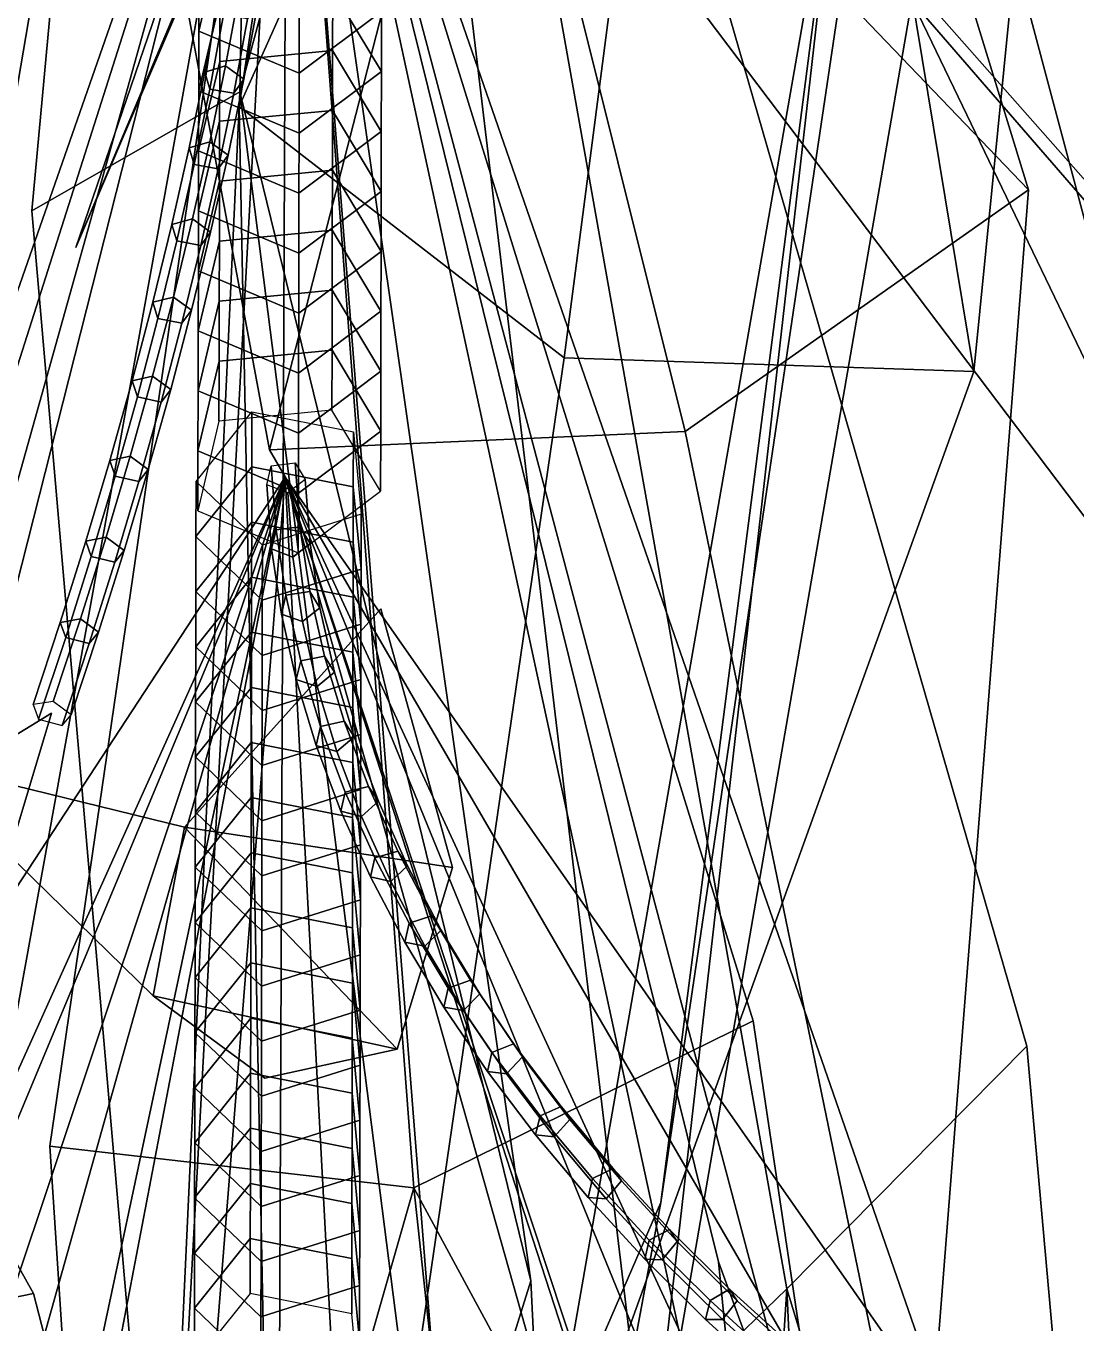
# Model space of a CAD drawing. Header units: metres. Extents: x -366 to 149, y -229 to 234.
# Drawn here: x -118.52 to -105.74, y -144.41 to -128.63 of the extents above; entities that cross this region are included whole.
import ezdxf

# ---------------------------------------------------------------- set-up
doc = ezdxf.new("R2010")
doc.units = ezdxf.units.M

msp = doc.modelspace()

# ---------------------------------------------------------------- linework, layer by layer
at = {"layer": 'coral-li_Intrnd', "color": 3}
for points in [[(-116.1548, -126.8718, 684.0667), (-116.1563, -127.6013, 685.0009), (-116.413, -128.6916, 684.1491), (-116.4116, -127.9621, 683.2149)], [(-114.1905, -128.4542, 684.3378), (-114.192, -129.1837, 685.272), (-114.7844, -128.1976, 686.0412), (-114.783, -127.4681, 685.107)], [(-116.1563, -127.6013, 685.0009), (-116.1577, -128.3307, 685.9351), (-116.4144, -129.4211, 685.0833), (-116.413, -128.6916, 684.1491)], [(-115.1907, -128.4766, 682.8151), (-115.1922, -129.2061, 683.7493), (-114.1905, -128.4542, 684.3378), (-114.1891, -127.7248, 683.4036)], [(-116.4116, -127.9621, 683.2149), (-116.413, -128.6916, 684.1491), (-115.1922, -129.2061, 683.7493), (-115.1907, -128.4766, 682.8151)], [(-114.7844, -128.1976, 686.0412), (-114.7858, -128.927, 686.9754), (-116.1591, -129.0602, 686.8693), (-116.1577, -128.3307, 685.9351)], [(-114.192, -129.1837, 685.272), (-114.1934, -129.9131, 686.2062), (-114.7858, -128.927, 686.9754), (-114.7844, -128.1976, 686.0412)], [(-116.1577, -128.3307, 685.9351), (-116.1591, -129.0602, 686.8693), (-116.4158, -130.1505, 686.0175), (-116.4144, -129.4211, 685.0833)], [(-115.1922, -129.2061, 683.7493), (-115.1936, -129.9355, 684.6835), (-114.192, -129.1837, 685.272), (-114.1905, -128.4542, 684.3378)], [(-116.413, -128.6916, 684.1491), (-116.4144, -129.4211, 685.0833), (-115.1936, -129.9355, 684.6835), (-115.1922, -129.2061, 683.7493)], [(-114.7858, -128.927, 686.9754), (-114.7872, -129.6565, 687.9096), (-116.1605, -129.7897, 687.8035), (-116.1591, -129.0602, 686.8693)], [(-114.1934, -129.9131, 686.2062), (-114.1948, -130.6426, 687.1404), (-114.7872, -129.6565, 687.9096), (-114.7858, -128.927, 686.9754)], [(-116.1591, -129.0602, 686.8693), (-116.1605, -129.7897, 687.8035), (-116.4173, -130.88, 686.9517), (-116.4158, -130.1505, 686.0175)], [(-115.1936, -129.9355, 684.6835), (-115.195, -130.665, 685.6177), (-114.1934, -129.9131, 686.2062), (-114.192, -129.1837, 685.272)], [(-116.4144, -129.4211, 685.0833), (-116.4158, -130.1505, 686.0175), (-115.195, -130.665, 685.6177), (-115.1936, -129.9355, 684.6835)], [(-114.7872, -129.6565, 687.9096), (-114.7887, -130.386, 688.8438), (-116.162, -130.5191, 688.7377), (-116.1605, -129.7897, 687.8035)], [(-114.1948, -130.6426, 687.1404), (-114.1962, -131.3721, 688.0746), (-114.7887, -130.386, 688.8438), (-114.7872, -129.6565, 687.9096)], [(-116.1605, -129.7897, 687.8035), (-116.162, -130.5191, 688.7377), (-116.4187, -131.6095, 687.8859), (-116.4173, -130.88, 686.9517)], [(-115.195, -130.665, 685.6177), (-115.1964, -131.3944, 686.5519), (-114.1948, -130.6426, 687.1404), (-114.1934, -129.9131, 686.2062)], [(-116.4158, -130.1505, 686.0175), (-116.4173, -130.88, 686.9517), (-115.1964, -131.3944, 686.5519), (-115.195, -130.665, 685.6177)], [(-114.7887, -130.386, 688.8438), (-114.7901, -131.1154, 689.778), (-116.1634, -131.2486, 689.6719), (-116.162, -130.5191, 688.7377)], [(-114.1962, -131.3721, 688.0746), (-114.1977, -132.1015, 689.0089), (-114.7901, -131.1154, 689.778), (-114.7887, -130.386, 688.8438)], [(-116.162, -130.5191, 688.7377), (-116.1634, -131.2486, 689.6719), (-116.4201, -132.3389, 688.8201), (-116.4187, -131.6095, 687.8859)], [(-115.1964, -131.3944, 686.5519), (-115.1979, -132.1239, 687.4861), (-114.1962, -131.3721, 688.0746), (-114.1948, -130.6426, 687.1404)], [(-116.4173, -130.88, 686.9517), (-116.4187, -131.6095, 687.8859), (-115.1979, -132.1239, 687.4861), (-115.1964, -131.3944, 686.5519)], [(-114.7901, -131.1154, 689.778), (-114.7915, -131.8449, 690.7122), (-116.1648, -131.978, 690.6061), (-116.1634, -131.2486, 689.6719)], [(-114.1977, -132.1015, 689.0089), (-114.1991, -132.831, 689.9431), (-114.7915, -131.8449, 690.7122), (-114.7901, -131.1154, 689.778)], [(-116.1634, -131.2486, 689.6719), (-116.1648, -131.978, 690.6061), (-116.4215, -133.0684, 689.7543), (-116.4201, -132.3389, 688.8201)], [(-115.1979, -132.1239, 687.4861), (-115.1993, -132.8534, 688.4203), (-114.1977, -132.1015, 689.0089), (-114.1962, -131.3721, 688.0746)], [(-116.4187, -131.6095, 687.8859), (-116.4201, -132.3389, 688.8201), (-115.1993, -132.8534, 688.4203), (-115.1979, -132.1239, 687.4861)], [(-114.7915, -131.8449, 690.7122), (-114.7929, -132.5743, 691.6464), (-116.1663, -132.7075, 691.5403), (-116.1648, -131.978, 690.6061)], [(-114.1991, -132.831, 689.9431), (-114.2005, -133.5605, 690.8773), (-114.7929, -132.5743, 691.6464), (-114.7915, -131.8449, 690.7122)], [(-116.1648, -131.978, 690.6061), (-116.1663, -132.7075, 691.5403), (-116.423, -133.7978, 690.6885), (-116.4215, -133.0684, 689.7543)], [(-115.1993, -132.8534, 688.4203), (-115.2007, -133.5828, 689.3545), (-114.1991, -132.831, 689.9431), (-114.1977, -132.1015, 689.0089)], [(-116.4201, -132.3389, 688.8201), (-116.4215, -133.0684, 689.7543), (-115.2007, -133.5828, 689.3545), (-115.1993, -132.8534, 688.4203)], [(-116.1663, -132.7075, 691.5403), (-116.1677, -133.437, 692.4745), (-116.4244, -134.5273, 691.6227), (-116.423, -133.7978, 690.6885)], [(-114.7929, -132.5743, 691.6464), (-114.7944, -133.3038, 692.5806), (-116.1677, -133.437, 692.4745), (-116.1663, -132.7075, 691.5403)], [(-114.2005, -133.5605, 690.8773), (-114.2019, -134.2899, 691.8115), (-114.7944, -133.3038, 692.5806), (-114.7929, -132.5743, 691.6464)], [(-115.2007, -133.5828, 689.3545), (-115.2021, -134.3123, 690.2887), (-114.2005, -133.5605, 690.8773), (-114.1991, -132.831, 689.9431)], [(-116.4215, -133.0684, 689.7543), (-116.423, -133.7978, 690.6885), (-115.2021, -134.3123, 690.2887), (-115.2007, -133.5828, 689.3545)], [(-115.7671, -133.3245, 692.5629), (-115.7684, -133.9951, 693.4217), (-116.4483, -134.842, 692.7593), (-116.447, -134.1714, 691.9006)], [(-114.5329, -133.5685, 692.3743), (-114.5342, -134.239, 693.2331), (-115.7684, -133.9951, 693.4217), (-115.7671, -133.3245, 692.5629)], [(-115.2021, -134.3123, 690.2887), (-115.2036, -135.0417, 691.2229), (-114.2019, -134.2899, 691.8115), (-114.2005, -133.5605, 690.8773)], [(-114.4385, -134.5684, 691.5937), (-114.4398, -135.239, 692.4525), (-114.5342, -134.239, 693.2331), (-114.5329, -133.5685, 692.3743)], [(-116.423, -133.7978, 690.6885), (-116.4244, -134.5273, 691.6227), (-115.2036, -135.0417, 691.2229), (-115.2021, -134.3123, 690.2887)], [(-115.7684, -133.9951, 693.4217), (-115.7697, -134.6657, 694.2805), (-116.4496, -135.5126, 693.6181), (-116.4483, -134.842, 692.7593)], [(-114.5342, -134.239, 693.2331), (-114.5355, -134.9096, 694.0919), (-115.7697, -134.6657, 694.2805), (-115.7684, -133.9951, 693.4217)], [(-116.447, -134.1714, 691.9006), (-116.4483, -134.842, 692.7593), (-115.6406, -135.6173, 692.1552), (-115.6393, -134.9467, 691.2964)], [(-114.4398, -135.239, 692.4525), (-114.4411, -135.9096, 693.3112), (-114.5355, -134.9096, 694.0919), (-114.5342, -134.239, 693.2331)], [(-115.6393, -134.9467, 691.2964), (-115.6406, -135.6173, 692.1552), (-114.4398, -135.239, 692.4525), (-114.4385, -134.5684, 691.5937)], [(-115.7697, -134.6657, 694.2805), (-115.771, -135.3363, 695.1392), (-116.4509, -136.1832, 694.4769), (-116.4496, -135.5126, 693.6181)], [(-114.5355, -134.9096, 694.0919), (-114.5368, -135.5802, 694.9506), (-115.771, -135.3363, 695.1392), (-115.7697, -134.6657, 694.2805)], [(-116.4483, -134.842, 692.7593), (-116.4496, -135.5126, 693.6181), (-115.642, -136.2878, 693.014), (-115.6406, -135.6173, 692.1552)], [(-114.4411, -135.9096, 693.3112), (-114.4425, -136.5801, 694.17), (-114.5368, -135.5802, 694.9506), (-114.5355, -134.9096, 694.0919)], [(-115.6406, -135.6173, 692.1552), (-115.642, -136.2878, 693.014), (-114.4411, -135.9096, 693.3112), (-114.4398, -135.239, 692.4525)], [(-115.771, -135.3363, 695.1392), (-115.7723, -136.0068, 695.998), (-116.4522, -136.8537, 695.3356), (-116.4509, -136.1832, 694.4769)], [(-114.5368, -135.5802, 694.9506), (-114.5381, -136.2508, 695.8094), (-115.7723, -136.0068, 695.998), (-115.771, -135.3363, 695.1392)], [(-116.4496, -135.5126, 693.6181), (-116.4509, -136.1832, 694.4769), (-115.6433, -136.9584, 693.8727), (-115.642, -136.2878, 693.014)], [(-114.4425, -136.5801, 694.17), (-114.4438, -137.2507, 695.0287), (-114.5381, -136.2508, 695.8094), (-114.5368, -135.5802, 694.9506)], [(-115.7723, -136.0068, 695.998), (-115.7736, -136.6774, 696.8568), (-116.4535, -137.5243, 696.1944), (-116.4522, -136.8537, 695.3356)], [(-114.5381, -136.2508, 695.8094), (-114.5394, -136.9214, 696.6682), (-115.7736, -136.6774, 696.8568), (-115.7723, -136.0068, 695.998)], [(-115.642, -136.2878, 693.014), (-115.6433, -136.9584, 693.8727), (-114.4425, -136.5801, 694.17), (-114.4411, -135.9096, 693.3112)], [(-116.4509, -136.1832, 694.4769), (-116.4522, -136.8537, 695.3356), (-115.6446, -137.629, 694.7315), (-115.6433, -136.9584, 693.8727)], [(-114.4438, -137.2507, 695.0287), (-114.4451, -137.9213, 695.8875), (-114.5394, -136.9214, 696.6682), (-114.5381, -136.2508, 695.8094)], [(-115.6433, -136.9584, 693.8727), (-115.6446, -137.629, 694.7315), (-114.4438, -137.2507, 695.0287), (-114.4425, -136.5801, 694.17)], [(-115.7736, -136.6774, 696.8568), (-115.7749, -137.348, 697.7155), (-116.4548, -138.1949, 697.0532), (-116.4535, -137.5243, 696.1944)], [(-114.5394, -136.9214, 696.6682), (-114.5408, -137.5919, 697.5269), (-115.7749, -137.348, 697.7155), (-115.7736, -136.6774, 696.8568)], [(-116.4522, -136.8537, 695.3356), (-116.4535, -137.5243, 696.1944), (-115.6459, -138.2996, 695.5903), (-115.6446, -137.629, 694.7315)], [(-114.4451, -137.9213, 695.8875), (-114.4464, -138.5919, 696.7463), (-114.5408, -137.5919, 697.5269), (-114.5394, -136.9214, 696.6682)], [(-115.6446, -137.629, 694.7315), (-115.6459, -138.2996, 695.5903), (-114.4451, -137.9213, 695.8875), (-114.4438, -137.2507, 695.0287)], [(-115.7749, -137.348, 697.7155), (-115.7762, -138.0186, 698.5743), (-116.4561, -138.8655, 697.9119), (-116.4548, -138.1949, 697.0532)], [(-114.5408, -137.5919, 697.5269), (-114.5421, -138.2625, 698.3857), (-115.7762, -138.0186, 698.5743), (-115.7749, -137.348, 697.7155)], [(-116.4535, -137.5243, 696.1944), (-116.4548, -138.1949, 697.0532), (-115.6472, -138.9702, 696.449), (-115.6459, -138.2996, 695.5903)], [(-114.4464, -138.5919, 696.7463), (-114.4477, -139.2625, 697.605), (-114.5421, -138.2625, 698.3857), (-114.5408, -137.5919, 697.5269)], [(-115.6459, -138.2996, 695.5903), (-115.6472, -138.9702, 696.449), (-114.4464, -138.5919, 696.7463), (-114.4451, -137.9213, 695.8875)], [(-115.7762, -138.0186, 698.5743), (-115.7775, -138.6891, 699.433), (-116.4575, -139.5361, 698.7707), (-116.4561, -138.8655, 697.9119)], [(-114.5421, -138.2625, 698.3857), (-114.5434, -138.9331, 699.2444), (-115.7775, -138.6891, 699.433), (-115.7762, -138.0186, 698.5743)], [(-116.4548, -138.1949, 697.0532), (-116.4561, -138.8655, 697.9119), (-115.6485, -139.6407, 697.3078), (-115.6472, -138.9702, 696.449)], [(-114.4477, -139.2625, 697.605), (-114.449, -139.933, 698.4638), (-114.5434, -138.9331, 699.2444), (-114.5421, -138.2625, 698.3857)], [(-115.7775, -138.6891, 699.433), (-115.7789, -139.3597, 700.2918), (-116.4588, -140.2066, 699.6295), (-116.4575, -139.5361, 698.7707)], [(-114.5434, -138.9331, 699.2444), (-114.5447, -139.6037, 700.1032), (-115.7789, -139.3597, 700.2918), (-115.7775, -138.6891, 699.433)], [(-115.6472, -138.9702, 696.449), (-115.6485, -139.6407, 697.3078), (-114.4477, -139.2625, 697.605), (-114.4464, -138.5919, 696.7463)], [(-116.4561, -138.8655, 697.9119), (-116.4575, -139.5361, 698.7707), (-115.6498, -140.3113, 698.1666), (-115.6485, -139.6407, 697.3078)], [(-114.449, -139.933, 698.4638), (-114.4503, -140.6036, 699.3226), (-114.5447, -139.6037, 700.1032), (-114.5434, -138.9331, 699.2444)], [(-115.6485, -139.6407, 697.3078), (-115.6498, -140.3113, 698.1666), (-114.449, -139.933, 698.4638), (-114.4477, -139.2625, 697.605)], [(-115.7789, -139.3597, 700.2918), (-115.7802, -140.0303, 701.1506), (-116.4601, -140.8772, 700.4882), (-116.4588, -140.2066, 699.6295)], [(-114.5447, -139.6037, 700.1032), (-114.546, -140.2742, 700.962), (-115.7802, -140.0303, 701.1506), (-115.7789, -139.3597, 700.2918)], [(-116.4575, -139.5361, 698.7707), (-116.4588, -140.2066, 699.6295), (-115.6511, -140.9819, 699.0253), (-115.6498, -140.3113, 698.1666)], [(-114.4503, -140.6036, 699.3226), (-114.4516, -141.2742, 700.1813), (-114.546, -140.2742, 700.962), (-114.5447, -139.6037, 700.1032)], [(-115.6498, -140.3113, 698.1666), (-115.6511, -140.9819, 699.0253), (-114.4503, -140.6036, 699.3226), (-114.449, -139.933, 698.4638)], [(-115.7802, -140.0303, 701.1506), (-115.7815, -140.7009, 702.0093), (-116.4614, -141.5478, 701.347), (-116.4601, -140.8772, 700.4882)], [(-114.546, -140.2742, 700.962), (-114.5473, -140.9448, 701.8207), (-115.7815, -140.7009, 702.0093), (-115.7802, -140.0303, 701.1506)], [(-116.4588, -140.2066, 699.6295), (-116.4601, -140.8772, 700.4882), (-115.6525, -141.6525, 699.8841), (-115.6511, -140.9819, 699.0253)], [(-114.4516, -141.2742, 700.1813), (-114.4529, -141.9448, 701.0401), (-114.5473, -140.9448, 701.8207), (-114.546, -140.2742, 700.962)], [(-115.6511, -140.9819, 699.0253), (-115.6525, -141.6525, 699.8841), (-114.4516, -141.2742, 700.1813), (-114.4503, -140.6036, 699.3226)], [(-115.7815, -140.7009, 702.0093), (-115.7828, -141.3715, 702.8681), (-116.4627, -142.2184, 702.2057), (-116.4614, -141.5478, 701.347)], [(-114.5473, -140.9448, 701.8207), (-114.5486, -141.6154, 702.6795), (-115.7828, -141.3715, 702.8681), (-115.7815, -140.7009, 702.0093)], [(-116.4601, -140.8772, 700.4882), (-116.4614, -141.5478, 701.347), (-115.6538, -142.323, 700.7429), (-115.6525, -141.6525, 699.8841)], [(-114.4529, -141.9448, 701.0401), (-114.4543, -142.6153, 701.8989), (-114.5486, -141.6154, 702.6795), (-114.5473, -140.9448, 701.8207)], [(-115.7828, -141.3715, 702.8681), (-115.7841, -142.042, 703.7269), (-116.464, -142.8889, 703.0645), (-116.4627, -142.2184, 702.2057)], [(-114.5486, -141.6154, 702.6795), (-114.5499, -142.286, 703.5383), (-115.7841, -142.042, 703.7269), (-115.7828, -141.3715, 702.8681)], [(-115.6525, -141.6525, 699.8841), (-115.6538, -142.323, 700.7429), (-114.4529, -141.9448, 701.0401), (-114.4516, -141.2742, 700.1813)], [(-116.4614, -141.5478, 701.347), (-116.4627, -142.2184, 702.2057), (-115.6551, -142.9936, 701.6016), (-115.6538, -142.323, 700.7429)], [(-114.4543, -142.6153, 701.8989), (-114.4556, -143.2859, 702.7576), (-114.5499, -142.286, 703.5383), (-114.5486, -141.6154, 702.6795)], [(-115.6538, -142.323, 700.7429), (-115.6551, -142.9936, 701.6016), (-114.4543, -142.6153, 701.8989), (-114.4529, -141.9448, 701.0401)], [(-115.7841, -142.042, 703.7269), (-115.7854, -142.7126, 704.5856), (-116.4653, -143.5595, 703.9233), (-116.464, -142.8889, 703.0645)], [(-114.5499, -142.286, 703.5383), (-114.5513, -142.9566, 704.397), (-115.7854, -142.7126, 704.5856), (-115.7841, -142.042, 703.7269)], [(-116.4627, -142.2184, 702.2057), (-116.464, -142.8889, 703.0645), (-115.6564, -143.6642, 702.4604), (-115.6551, -142.9936, 701.6016)], [(-114.4556, -143.2859, 702.7576), (-114.4569, -143.9565, 703.6164), (-114.5513, -142.9566, 704.397), (-114.5499, -142.286, 703.5383)], [(-115.6551, -142.9936, 701.6016), (-115.6564, -143.6642, 702.4604), (-114.4556, -143.2859, 702.7576), (-114.4543, -142.6153, 701.8989)], [(-115.7854, -142.7126, 704.5856), (-115.7867, -143.3832, 705.4444), (-116.4666, -144.2301, 704.782), (-116.4653, -143.5595, 703.9233)], [(-114.5513, -142.9566, 704.397), (-114.5526, -143.6271, 705.2558), (-115.7867, -143.3832, 705.4444), (-115.7854, -142.7126, 704.5856)], [(-116.464, -142.8889, 703.0645), (-116.4653, -143.5595, 703.9233), (-115.6577, -144.3348, 703.3192), (-115.6564, -143.6642, 702.4604)], [(-114.4569, -143.9565, 703.6164), (-114.4582, -144.6271, 704.4752), (-114.5526, -143.6271, 705.2558), (-114.5513, -142.9566, 704.397)], [(-115.6564, -143.6642, 702.4604), (-115.6577, -144.3348, 703.3192), (-114.4569, -143.9565, 703.6164), (-114.4556, -143.2859, 702.7576)], [(-115.7867, -143.3832, 705.4444), (-115.788, -144.0538, 706.3032), (-116.468, -144.9007, 705.6408), (-116.4666, -144.2301, 704.782)], [(-114.5526, -143.6271, 705.2558), (-114.5539, -144.2977, 706.1146), (-115.788, -144.0538, 706.3032), (-115.7867, -143.3832, 705.4444)], [(-116.4653, -143.5595, 703.9233), (-116.4666, -144.2301, 704.782), (-115.659, -145.0054, 704.1779), (-115.6577, -144.3348, 703.3192)], [(-114.4582, -144.6271, 704.4752), (-114.4595, -145.2977, 705.3339), (-114.5539, -144.2977, 706.1146), (-114.5526, -143.6271, 705.2558)], [(-115.6577, -144.3348, 703.3192), (-115.659, -145.0054, 704.1779), (-114.4582, -144.6271, 704.4752), (-114.4569, -143.9565, 703.6164)], [(-116.4666, -144.2301, 704.782), (-116.468, -144.9007, 705.6408), (-115.6603, -145.6759, 705.0367), (-115.659, -145.0054, 704.1779)]]:
    msp.add_3dface(points, dxfattribs=at)
at = {"layer": 'coral-li_Leaf', "color": 3}
for points in [[(-113.3292, -138.8679, 735.1182), (-114.1977, -135.7208, 735.4926), (-116.5869, -138.3776, 735.3726)], [(-113.3292, -138.8679, 735.1182), (-116.5869, -138.3776, 735.3726), (-114.1977, -135.7208, 735.4926)], [(-121.0884, -138.7563, 692.7327), (-119.3084, -140.6567, 691.8194), (-118.2027, -136.9904, 690.6483)], [(-121.0884, -138.7563, 692.7327), (-118.2027, -136.9904, 690.6483), (-119.3084, -140.6567, 691.8194)], [(-116.9674, -140.4294, 733.4174), (-116.5869, -138.3776, 735.3726), (-119.8989, -137.5664, 733.0072)], [(-116.9674, -140.4294, 733.4174), (-119.8989, -137.5664, 733.0072), (-116.5869, -138.3776, 735.3726)], [(-116.9674, -140.4294, 733.4174), (-114.0005, -141.0772, 733.7897), (-116.5869, -138.3776, 735.3726)], [(-116.9674, -140.4294, 733.4174), (-116.5869, -138.3776, 735.3726), (-114.0005, -141.0772, 733.7897)], [(-116.5869, -138.3776, 735.3726), (-114.0005, -141.0772, 733.7897), (-113.3292, -138.8679, 735.1182)], [(-116.5869, -138.3776, 735.3726), (-113.3292, -138.8679, 735.1182), (-114.0005, -141.0772, 733.7897)], [(-115.612, -141.4303, 730.2913), (-114.0005, -141.0772, 733.7897), (-116.9674, -140.4294, 733.4174)], [(-115.612, -141.4303, 730.2913), (-116.9674, -140.4294, 733.4174), (-114.0005, -141.0772, 733.7897)]]:
    msp.add_3dface(points, dxfattribs=at)
at = {"layer": 'coral-li_Mrstm', "color": 3}
for points in [[(-115.913, -129.431, 670.3389), (-118.4436, -130.8808, 666.9031), (-115.2903, -96.761, 644.1002)], [(-115.913, -129.431, 670.3389), (-115.2903, -96.761, 644.1002), (-118.4436, -130.8808, 666.9031)], [(-115.2903, -96.761, 644.1002), (-114.9572, -125.8767, 673.1044), (-115.913, -129.431, 670.3389)], [(-115.2903, -96.761, 644.1002), (-115.913, -129.431, 670.3389), (-114.9572, -125.8767, 673.1044)], [(-105.9425, -102.9407, 550.3145), (-117.9093, -131.3236, 565.0419), (-107.2698, -106.4762, 546.8595)], [(-105.9425, -102.9407, 550.3145), (-107.2698, -106.4762, 546.8595), (-117.9093, -131.3236, 565.0419)], [(-107.2698, -106.4762, 546.8595), (-117.9093, -131.3236, 565.0419), (-109.6949, -107.3161, 542.431)], [(-107.2698, -106.4762, 546.8595), (-109.6949, -107.3161, 542.431), (-117.9093, -131.3236, 565.0419)], [(-115.316, -109.9494, 660.9899), (-129.2063, -140.2765, 684.9981), (-125.0943, -141.915, 686.2637)], [(-115.316, -109.9494, 660.9899), (-125.0943, -141.915, 686.2637), (-129.2063, -140.2765, 684.9981)], [(-115.316, -109.9494, 660.9899), (-128.1142, -124.7295, 697.14), (-127.4127, -129.1819, 696.203)], [(-115.316, -109.9494, 660.9899), (-127.4127, -129.1819, 696.203), (-128.1142, -124.7295, 697.14)], [(-127.4127, -129.1819, 696.203), (-127.8384, -132.4329, 693.1108), (-115.316, -109.9494, 660.9899)], [(-127.4127, -129.1819, 696.203), (-115.316, -109.9494, 660.9899), (-127.8384, -132.4329, 693.1108)], [(-125.0943, -141.915, 686.2637), (-120.9444, -142.993, 684.8754), (-115.316, -109.9494, 660.9899)], [(-125.0943, -141.915, 686.2637), (-115.316, -109.9494, 660.9899), (-120.9444, -142.993, 684.8754)], [(-115.316, -109.9494, 660.9899), (-111.0378, -145.7144, 680.7796), (-109.263, -143.9948, 684.6638)], [(-115.316, -109.9494, 660.9899), (-109.263, -143.9948, 684.6638), (-111.0378, -145.7144, 680.7796)], [(-109.263, -143.9948, 684.6638), (-106.3428, -141.0447, 686.4189), (-115.316, -109.9494, 660.9899)], [(-109.263, -143.9948, 684.6638), (-115.316, -109.9494, 660.9899), (-106.3428, -141.0447, 686.4189)], [(-115.316, -109.9494, 660.9899), (-98.8037, -133.8278, 690.08), (-101.8055, -132.8009, 693.4161)], [(-115.316, -109.9494, 660.9899), (-101.8055, -132.8009, 693.4161), (-98.8037, -133.8278, 690.08)], [(-101.8055, -132.8009, 693.4161), (-104.1227, -129.504, 695.434), (-115.316, -109.9494, 660.9899)], [(-101.8055, -132.8009, 693.4161), (-115.316, -109.9494, 660.9899), (-104.1227, -129.504, 695.434)], [(-109.7845, -115.8766, 575.8971), (-115.922, -129.6103, 592.2845), (-113.457, -113.3364, 576.5068)], [(-109.7845, -115.8766, 575.8971), (-113.457, -113.3364, 576.5068), (-115.922, -129.6103, 592.2845)], [(-109.7845, -115.8766, 575.8971), (-111.9682, -132.6689, 591.184), (-115.922, -129.6103, 592.2845)], [(-109.7845, -115.8766, 575.8971), (-115.922, -129.6103, 592.2845), (-111.9682, -132.6689, 591.184)], [(-106.9873, -132.836, 590.0174), (-111.9682, -132.6689, 591.184), (-109.7845, -115.8766, 575.8971)], [(-106.9873, -132.836, 590.0174), (-109.7845, -115.8766, 575.8971), (-111.9682, -132.6689, 591.184)], [(-105.3, -115.8646, 574.8564), (-106.9873, -132.836, 590.0174), (-109.7845, -115.8766, 575.8971)], [(-105.3, -115.8646, 574.8564), (-109.7845, -115.8766, 575.8971), (-106.9873, -132.836, 590.0174)], [(-117.2429, -117.358, 721.3779), (-91.737, -134.8309, 748.4559), (-92.2794, -139.1696, 747.0151)], [(-117.2429, -117.358, 721.3779), (-92.2794, -139.1696, 747.0151), (-91.737, -134.8309, 748.4559)], [(-92.2794, -139.1696, 747.0151), (-95.2393, -142.2794, 745.6439), (-117.2429, -117.358, 721.3779)], [(-92.2794, -139.1696, 747.0151), (-117.2429, -117.358, 721.3779), (-95.2393, -142.2794, 745.6439)], [(-117.2429, -117.358, 721.3779), (-89.232, -131.6443, 747.8423), (-85.9532, -132.5626, 744.7438)], [(-117.2429, -117.358, 721.3779), (-85.9532, -132.5626, 744.7438), (-89.232, -131.6443, 747.8423)], [(-85.9532, -132.5626, 744.7438), (-85.07449, -134.2939, 740.6767), (-117.2429, -117.358, 721.3779)], [(-85.9532, -132.5626, 744.7438), (-117.2429, -117.358, 721.3779), (-85.07449, -134.2939, 740.6767)], [(-117.2429, -117.358, 721.3779), (-93.5815, -129.8998, 752.5534), (-94.9827, -126.7612, 755.616)], [(-117.2429, -117.358, 721.3779), (-94.9827, -126.7612, 755.616), (-93.5815, -129.8998, 752.5534)], [(-117.2429, -117.358, 721.3779), (-94.4657, -133.7365, 751.4114), (-97.9442, -135.53, 753.8359)], [(-117.2429, -117.358, 721.3779), (-97.9442, -135.53, 753.8359), (-94.4657, -133.7365, 751.4114)], [(-97.9442, -135.53, 753.8359), (-102.1019, -134.8322, 755.429), (-117.2429, -117.358, 721.3779)], [(-97.9442, -135.53, 753.8359), (-117.2429, -117.358, 721.3779), (-102.1019, -134.8322, 755.429)], [(-109.2971, -120.9328, 700.1333), (-106.3226, -130.624, 720.5776), (-112.9584, -123.6986, 700.5068)], [(-109.2971, -120.9328, 700.1333), (-112.9584, -123.6986, 700.5068), (-106.3226, -130.624, 720.5776)], [(-115.3404, -122.4478, 676.9957), (-124.7266, -149.366, 706.5995), (-120.5564, -151.2839, 706.9534)], [(-115.3404, -122.4478, 676.9957), (-120.5564, -151.2839, 706.9534), (-124.7266, -149.366, 706.5995)], [(-121.0844, -145.0964, 711.7842), (-122.4667, -147.9056, 708.5424), (-115.3404, -122.4478, 676.9957)], [(-121.0844, -145.0964, 711.7842), (-115.3404, -122.4478, 676.9957), (-122.4667, -147.9056, 708.5424)], [(-115.3404, -122.4478, 676.9957), (-121.1627, -140.7591, 713.3257), (-121.0844, -145.0964, 711.7842)], [(-115.3404, -122.4478, 676.9957), (-121.0844, -145.0964, 711.7842), (-121.1627, -140.7591, 713.3257)], [(-120.5564, -151.2839, 706.9534), (-116.9925, -152.8551, 704.6859), (-115.3404, -122.4478, 676.9957)], [(-120.5564, -151.2839, 706.9534), (-115.3404, -122.4478, 676.9957), (-116.9925, -152.8551, 704.6859)], [(-113.7962, -142.7658, 713.6151), (-118.226, -142.2606, 712.9568), (-115.3404, -122.4478, 676.9957)], [(-113.7962, -142.7658, 713.6151), (-115.3404, -122.4478, 676.9957), (-118.226, -142.2606, 712.9568)], [(-115.3404, -122.4478, 676.9957), (-115.4725, -154.7406, 702.4167), (-112.937, -152.8352, 705.7536)], [(-115.3404, -122.4478, 676.9957), (-112.937, -152.8352, 705.7536), (-115.4725, -154.7406, 702.4167)], [(-115.3404, -122.4478, 676.9957), (-106.0283, -149.3253, 706.6597), (-108.6959, -147.4913, 709.933)], [(-115.3404, -122.4478, 676.9957), (-108.6959, -147.4913, 709.933), (-106.0283, -149.3253, 706.6597)], [(-108.6959, -147.4913, 709.933), (-110.0913, -143.6686, 711.8698), (-115.3404, -122.4478, 676.9957)], [(-108.6959, -147.4913, 709.933), (-115.3404, -122.4478, 676.9957), (-110.0913, -143.6686, 711.8698)], [(-115.3404, -122.4478, 676.9957), (-109.6728, -140.7341, 713.3627), (-113.7962, -142.7658, 713.6151)], [(-115.3404, -122.4478, 676.9957), (-113.7962, -142.7658, 713.6151), (-109.6728, -140.7341, 713.3627)], [(-112.937, -152.8352, 705.7536), (-109.3175, -150.3152, 706.6808), (-115.3404, -122.4478, 676.9957)], [(-112.937, -152.8352, 705.7536), (-115.3404, -122.4478, 676.9957), (-109.3175, -150.3152, 706.6808)], [(-107.3827, -124.4548, 701.928), (-104.1527, -136.5685, 731.9948), (-102.6783, -122.6523, 701.0229)], [(-107.3827, -124.4548, 701.928), (-102.6783, -122.6523, 701.0229), (-104.1527, -136.5685, 731.9948)], [(-110.3793, -122.8368, 675.485), (-104.1384, -135.8059, 693.1934), (-106.403, -124.674, 674.0681)], [(-110.3793, -122.8368, 675.485), (-106.403, -124.674, 674.0681), (-104.1384, -135.8059, 693.1934)], [(-108.5866, -125.8125, 563.3528), (-110.7928, -142.9452, 577.3683), (-107.8273, -122.976, 566.7717)], [(-108.5866, -125.8125, 563.3528), (-107.8273, -122.976, 566.7717), (-110.7928, -142.9452, 577.3683)], [(-112.9584, -123.6986, 700.5068), (-115.5526, -133.7877, 720.1616), (-117.3316, -124.2121, 699.5461)], [(-112.9584, -123.6986, 700.5068), (-117.3316, -124.2121, 699.5461), (-115.5526, -133.7877, 720.1616)], [(-112.9584, -123.6986, 700.5068), (-110.4968, -133.5655, 720.9279), (-115.5526, -133.7877, 720.1616)], [(-112.9584, -123.6986, 700.5068), (-115.5526, -133.7877, 720.1616), (-110.4968, -133.5655, 720.9279)], [(-106.3226, -130.624, 720.5776), (-110.4968, -133.5655, 720.9279), (-112.9584, -123.6986, 700.5068)], [(-106.3226, -130.624, 720.5776), (-112.9584, -123.6986, 700.5068), (-110.4968, -133.5655, 720.9279)], [(-111.3127, -127.0957, 699.984), (-104.1527, -136.5685, 731.9948), (-107.3827, -124.4548, 701.928)], [(-111.3127, -127.0957, 699.984), (-107.3827, -124.4548, 701.928), (-104.1527, -136.5685, 731.9948)], [(-104.1384, -135.8059, 693.1934), (-99.793, -137.8795, 691.4566), (-106.403, -124.674, 674.0681)], [(-104.1384, -135.8059, 693.1934), (-106.403, -124.674, 674.0681), (-99.793, -137.8795, 691.4566)], [(-106.403, -124.674, 674.0681), (-99.793, -137.8795, 691.4566), (-97.4959, -140.0615, 687.4366)], [(-106.403, -124.674, 674.0681), (-97.4959, -140.0615, 687.4366), (-99.793, -137.8795, 691.4566)], [(-106.403, -124.674, 674.0681), (-97.4959, -140.0615, 687.4366), (-104.1024, -126.2609, 670.5325)], [(-106.403, -124.674, 674.0681), (-104.1024, -126.2609, 670.5325), (-97.4959, -140.0615, 687.4366)], [(-128.6175, -125.8018, 718.6829), (-118.4219, -144.05, 754.0682), (-122.7083, -144.9366, 755.4949)], [(-128.6175, -125.8018, 718.6829), (-122.7083, -144.9366, 755.4949), (-118.4219, -144.05, 754.0682)], [(-122.6452, -125.8688, 555.6153), (-127.1727, -145.4994, 565.0477), (-118.3101, -126.1753, 556.8085)], [(-122.6452, -125.8688, 555.6153), (-118.3101, -126.1753, 556.8085), (-127.1727, -145.4994, 565.0477)], [(-114.9572, -125.8767, 673.1044), (-112.375, -143.8996, 686.8608), (-115.913, -129.431, 670.3389)], [(-114.9572, -125.8767, 673.1044), (-115.913, -129.431, 670.3389), (-112.375, -143.8996, 686.8608)], [(-111.0264, -147.2858, 568.6231), (-112.1044, -145.9651, 573.4493), (-108.5866, -125.8125, 563.3528)], [(-111.0264, -147.2858, 568.6231), (-108.5866, -125.8125, 563.3528), (-112.1044, -145.9651, 573.4493)], [(-108.5866, -125.8125, 563.3528), (-112.1044, -145.9651, 573.4493), (-110.7928, -142.9452, 577.3683)], [(-108.5866, -125.8125, 563.3528), (-110.7928, -142.9452, 577.3683), (-112.1044, -145.9651, 573.4493)], [(-107.4957, -126.8921, 559.0124), (-111.0264, -147.2858, 568.6231), (-108.5866, -125.8125, 563.3528)], [(-107.4957, -126.8921, 559.0124), (-108.5866, -125.8125, 563.3528), (-111.0264, -147.2858, 568.6231)], [(-115.913, -129.431, 670.3389), (-116.8389, -149.3854, 680.1263), (-118.4436, -130.8808, 666.9031)], [(-115.913, -129.431, 670.3389), (-118.4436, -130.8808, 666.9031), (-116.8389, -149.3854, 680.1263)], [(-115.913, -129.431, 670.3389), (-113.5788, -147.7587, 683.7213), (-116.8389, -149.3854, 680.1263)], [(-115.913, -129.431, 670.3389), (-116.8389, -149.3854, 680.1263), (-113.5788, -147.7587, 683.7213)], [(-112.375, -143.8996, 686.8608), (-113.5788, -147.7587, 683.7213), (-115.913, -129.431, 670.3389)], [(-112.375, -143.8996, 686.8608), (-115.913, -129.431, 670.3389), (-113.5788, -147.7587, 683.7213)], [(-111.9682, -132.6689, 591.184), (-115.3998, -156.1879, 613.4612), (-115.922, -129.6103, 592.2845)], [(-111.9682, -132.6689, 591.184), (-115.922, -129.6103, 592.2845), (-115.3998, -156.1879, 613.4612)], [(-106.3226, -130.624, 720.5776), (-107.6386, -147.4364, 750.2642), (-110.4968, -133.5655, 720.9279)], [(-106.3226, -130.624, 720.5776), (-110.4968, -133.5655, 720.9279), (-107.6386, -147.4364, 750.2642)], [(-106.9873, -132.836, 590.0174), (-115.3998, -156.1879, 613.4612), (-111.9682, -132.6689, 591.184)], [(-106.9873, -132.836, 590.0174), (-111.9682, -132.6689, 591.184), (-115.3998, -156.1879, 613.4612)], [(-110.4968, -133.5655, 720.9279), (-107.6386, -147.4364, 750.2642), (-115.5526, -133.7877, 720.1616)], [(-110.4968, -133.5655, 720.9279), (-115.5526, -133.7877, 720.1616), (-107.6386, -147.4364, 750.2642)], [(-115.3633, -134.1192, 691.943), (-129.7973, -156.1715, 723.4775), (-126.888, -159.7149, 723.0594)], [(-115.3633, -134.1192, 691.943), (-126.888, -159.7149, 723.0594), (-129.7973, -156.1715, 723.4775)], [(-126.888, -159.7149, 723.0594), (-124.8514, -162.5214, 720.1807), (-115.3633, -134.1192, 691.943)], [(-126.888, -159.7149, 723.0594), (-115.3633, -134.1192, 691.943), (-124.8514, -162.5214, 720.1807)], [(-119.983, -150.5778, 730.2047), (-123.1264, -152.7492, 727.8141), (-115.3633, -134.1192, 691.943)], [(-119.983, -150.5778, 730.2047), (-115.3633, -134.1192, 691.943), (-123.1264, -152.7492, 727.8141)], [(-115.3633, -134.1192, 691.943), (-121.8474, -168.0417, 714.2206), (-118.0402, -167.7568, 716.7932)], [(-115.3633, -134.1192, 691.943), (-118.0402, -167.7568, 716.7932), (-121.8474, -168.0417, 714.2206)], [(-115.3633, -134.1192, 691.943), (-117.9979, -146.509, 731.0406), (-119.983, -150.5778, 730.2047)], [(-115.3633, -134.1192, 691.943), (-119.983, -150.5778, 730.2047), (-117.9979, -146.509, 731.0406)], [(-118.0402, -167.7568, 716.7932), (-113.6182, -166.8865, 716.7892), (-115.3633, -134.1192, 691.943)], [(-118.0402, -167.7568, 716.7932), (-115.3633, -134.1192, 691.943), (-113.6182, -166.8865, 716.7892)], [(-115.3633, -134.1192, 691.943), (-105.0605, -165.8261, 715.9763), (-105.5844, -163.665, 720.0074)], [(-115.3633, -134.1192, 691.943), (-105.5844, -163.665, 720.0074), (-105.0605, -165.8261, 715.9763)], [(-105.5844, -163.665, 720.0074), (-104.8459, -159.8528, 722.295), (-115.3633, -134.1192, 691.943)], [(-105.5844, -163.665, 720.0074), (-115.3633, -134.1192, 691.943), (-104.8459, -159.8528, 722.295)], [(-115.3633, -134.1192, 691.943), (-102.4789, -152.5659, 726.3347), (-106.6179, -153.056, 728.29)], [(-115.3633, -134.1192, 691.943), (-106.6179, -153.056, 728.29), (-102.4789, -152.5659, 726.3347)], [(-106.6179, -153.056, 728.29), (-110.5756, -151.075, 729.1405), (-115.3633, -134.1192, 691.943)], [(-106.6179, -153.056, 728.29), (-115.3633, -134.1192, 691.943), (-110.5756, -151.075, 729.1405)], [(-128.0765, -138.1519, 735.5501), (-121.7554, -156.5445, 771.7554), (-117.9124, -154.2698, 772.8743)], [(-128.0765, -138.1519, 735.5501), (-117.9124, -154.2698, 772.8743), (-121.7554, -156.5445, 771.7554)], [(-117.9124, -154.2698, 772.8743), (-113.9645, -152.6962, 771.3746), (-128.0765, -138.1519, 735.5501)], [(-117.9124, -154.2698, 772.8743), (-128.0765, -138.1519, 735.5501), (-113.9645, -152.6962, 771.3746)], [(-128.0765, -138.1519, 735.5501), (-119.2384, -164.3345, 765.971), (-115.7412, -166.4695, 763.8722)], [(-128.0765, -138.1519, 735.5501), (-115.7412, -166.4695, 763.8722), (-119.2384, -164.3345, 765.971)], [(-115.7412, -166.4695, 763.8722), (-114.2655, -168.2433, 760.0009), (-128.0765, -138.1519, 735.5501)], [(-115.7412, -166.4695, 763.8722), (-128.0765, -138.1519, 735.5501), (-114.2655, -168.2433, 760.0009)], [(-109.6728, -140.7341, 713.3627), (-107.6831, -154.0769, 731.7678), (-113.7962, -142.7658, 713.6151)], [(-109.6728, -140.7341, 713.3627), (-113.7962, -142.7658, 713.6151), (-107.6831, -154.0769, 731.7678)], [(-109.263, -143.9948, 684.6638), (-104.7573, -158.7739, 700.6671), (-106.3428, -141.0447, 686.4189)], [(-109.263, -143.9948, 684.6638), (-106.3428, -141.0447, 686.4189), (-104.7573, -158.7739, 700.6671)], [(-113.7962, -142.7658, 713.6151), (-117.3728, -155.2896, 731.6482), (-118.226, -142.2606, 712.9568)], [(-113.7962, -142.7658, 713.6151), (-118.226, -142.2606, 712.9568), (-117.3728, -155.2896, 731.6482)], [(-113.7962, -142.7658, 713.6151), (-112.3449, -156.1759, 732.0135), (-117.3728, -155.2896, 731.6482)], [(-113.7962, -142.7658, 713.6151), (-117.3728, -155.2896, 731.6482), (-112.3449, -156.1759, 732.0135)], [(-107.6831, -154.0769, 731.7678), (-112.3449, -156.1759, 732.0135), (-113.7962, -142.7658, 713.6151)], [(-107.6831, -154.0769, 731.7678), (-113.7962, -142.7658, 713.6151), (-112.3449, -156.1759, 732.0135)], [(-112.1044, -145.9651, 573.4493), (-116.6545, -174.5628, 588.371), (-110.7928, -142.9452, 577.3683)], [(-112.1044, -145.9651, 573.4493), (-110.7928, -142.9452, 577.3683), (-116.6545, -174.5628, 588.371)], [(-108.6959, -147.4913, 709.933), (-108.6702, -158.0248, 729.5256), (-110.0913, -143.6686, 711.8698)], [(-108.6959, -147.4913, 709.933), (-110.0913, -143.6686, 711.8698), (-108.6702, -158.0248, 729.5256)], [(-112.375, -143.8996, 686.8608), (-110.9049, -174.1362, 702.6492), (-113.5788, -147.7587, 683.7213)], [(-112.375, -143.8996, 686.8608), (-113.5788, -147.7587, 683.7213), (-110.9049, -174.1362, 702.6492)], [(-118.4219, -144.05, 754.0682), (-115.0831, -157.0047, 772.5551), (-122.7083, -144.9366, 755.4949)], [(-118.4219, -144.05, 754.0682), (-122.7083, -144.9366, 755.4949), (-115.0831, -157.0047, 772.5551)], [(-111.0378, -145.7144, 680.7796), (-110.5294, -163.8396, 694.6342), (-109.263, -143.9948, 684.6638)], [(-111.0378, -145.7144, 680.7796), (-109.263, -143.9948, 684.6638), (-110.5294, -163.8396, 694.6342)], [(-110.5294, -163.8396, 694.6342), (-108.4339, -161.8386, 698.8536), (-109.263, -143.9948, 684.6638)], [(-110.5294, -163.8396, 694.6342), (-109.263, -143.9948, 684.6638), (-108.4339, -161.8386, 698.8536)], [(-109.263, -143.9948, 684.6638), (-108.4339, -161.8386, 698.8536), (-104.7573, -158.7739, 700.6671)], [(-109.263, -143.9948, 684.6638), (-104.7573, -158.7739, 700.6671), (-108.4339, -161.8386, 698.8536)]]:
    msp.add_3dface(points, dxfattribs=at)
at = {"layer": 'coral-li_Petiole', "color": 3}
for points in [[(-115.9163, -128.2027, 683.7348), (-116.0866, -129.1141, 684.6064), (-116.3399, -129.1919, 684.4755), (-116.1704, -128.2854, 683.6087)], [(-116.1704, -128.2854, 683.6087), (-116.3399, -129.1919, 684.4755), (-116.2797, -129.3977, 684.272), (-116.1108, -128.4942, 683.4082)], [(-115.6959, -128.3639, 683.6092), (-115.8662, -129.2754, 684.4808), (-116.0866, -129.1141, 684.6064), (-115.9163, -128.2027, 683.7348)], [(-115.8192, -128.5424, 683.4085), (-115.9887, -129.449, 684.2753), (-115.8662, -129.2754, 684.4808), (-115.6959, -128.3639, 683.6092)], [(-116.1108, -128.4942, 683.4082), (-116.2797, -129.3977, 684.272), (-115.9887, -129.449, 684.2753), (-115.8192, -128.5424, 683.4085)], [(-116.0866, -129.1141, 684.6064), (-116.2776, -130.0392, 685.459), (-116.53, -130.112, 685.3235), (-116.3399, -129.1919, 684.4755)], [(-116.3399, -129.1919, 684.4755), (-116.53, -130.112, 685.3235), (-116.4692, -130.3147, 685.1171), (-116.2797, -129.3977, 684.272)], [(-115.8662, -129.2754, 684.4808), (-116.0573, -130.2004, 685.3334), (-116.2776, -130.0392, 685.459), (-116.0866, -129.1141, 684.6064)], [(-116.2797, -129.3977, 684.272), (-116.4692, -130.3147, 685.1171), (-116.1788, -130.369, 685.1232), (-115.9887, -129.449, 684.2753)], [(-115.9887, -129.449, 684.2753), (-116.1788, -130.369, 685.1232), (-116.0573, -130.2004, 685.3334), (-115.8662, -129.2754, 684.4808)], [(-116.2776, -130.0392, 685.459), (-116.4894, -130.9773, 686.2923), (-116.7406, -131.0451, 686.1522), (-116.53, -130.112, 685.3235)], [(-116.0573, -130.2004, 685.3334), (-116.2691, -131.1386, 686.1667), (-116.4894, -130.9773, 686.2923), (-116.2776, -130.0392, 685.459)], [(-116.53, -130.112, 685.3235), (-116.7406, -131.0451, 686.1522), (-116.6792, -131.2447, 685.943), (-116.4692, -130.3147, 685.1171)], [(-116.1788, -130.369, 685.1232), (-116.3894, -131.3022, 685.9519), (-116.2691, -131.1386, 686.1667), (-116.0573, -130.2004, 685.3334)], [(-116.4692, -130.3147, 685.1171), (-116.6792, -131.2447, 685.943), (-116.3894, -131.3022, 685.9519), (-116.1788, -130.369, 685.1232)], [(-116.4894, -130.9773, 686.2923), (-116.7217, -131.9281, 687.1056), (-116.9717, -131.9907, 686.961), (-116.7406, -131.0451, 686.1522)], [(-116.2691, -131.1386, 686.1667), (-116.5013, -132.0893, 686.98), (-116.7217, -131.9281, 687.1056), (-116.4894, -130.9773, 686.2923)], [(-116.7406, -131.0451, 686.1522), (-116.9717, -131.9907, 686.961), (-116.9095, -132.1871, 686.7491), (-116.6792, -131.2447, 685.943)], [(-116.3894, -131.3022, 685.9519), (-116.6205, -132.2477, 686.7608), (-116.5013, -132.0893, 686.98), (-116.2691, -131.1386, 686.1667)], [(-116.6792, -131.2447, 685.943), (-116.9095, -132.1871, 686.7491), (-116.6205, -132.2477, 686.7608), (-116.3894, -131.3022, 685.9519)], [(-116.7217, -131.9281, 687.1056), (-116.9743, -132.8907, 687.8986), (-117.223, -132.9481, 687.7496), (-116.9717, -131.9907, 686.961)], [(-116.5013, -132.0893, 686.98), (-116.754, -133.052, 687.7729), (-116.9743, -132.8907, 687.8986), (-116.7217, -131.9281, 687.1056)], [(-116.9717, -131.9907, 686.961), (-117.223, -132.9481, 687.7496), (-117.1601, -133.1414, 687.535), (-116.9095, -132.1871, 686.7491)], [(-116.6205, -132.2477, 686.7608), (-116.8718, -133.2052, 687.5494), (-116.754, -133.052, 687.7729), (-116.5013, -132.0893, 686.98)], [(-116.9095, -132.1871, 686.7491), (-117.1601, -133.1414, 687.535), (-116.8718, -133.2052, 687.5494), (-116.6205, -132.2477, 686.7608)], [(-116.9743, -132.8907, 687.8986), (-117.2472, -133.8648, 688.6706), (-117.4945, -133.9169, 688.5173), (-117.223, -132.9481, 687.7496)], [(-117.223, -132.9481, 687.7496), (-117.4945, -133.9169, 688.5173), (-117.4307, -134.107, 688.3002), (-117.1601, -133.1414, 687.535)], [(-116.754, -133.052, 687.7729), (-117.0269, -134.0261, 688.545), (-117.2472, -133.8648, 688.6706), (-116.9743, -132.8907, 687.8986)], [(-117.1601, -133.1414, 687.535), (-117.4307, -134.107, 688.3002), (-117.1433, -134.174, 688.3171), (-116.8718, -133.2052, 687.5494)], [(-116.8718, -133.2052, 687.5494), (-117.1433, -134.174, 688.3171), (-117.0269, -134.0261, 688.545), (-116.754, -133.052, 687.7729)], [(-117.2472, -133.8648, 688.6706), (-117.5402, -134.8497, 689.4213), (-117.786, -134.8965, 689.2639), (-117.4945, -133.9169, 688.5173)], [(-117.4945, -133.9169, 688.5173), (-117.786, -134.8965, 689.2639), (-117.7212, -135.0832, 689.0441), (-117.4307, -134.107, 688.3002)], [(-117.0269, -134.0261, 688.545), (-117.3199, -135.0109, 689.2957), (-117.5402, -134.8497, 689.4213), (-117.2472, -133.8648, 688.6706)], [(-115.5333, -133.9809, 692.0632), (-115.4742, -134.7619, 693.0451), (-115.5285, -134.9927, 692.8648), (-115.5876, -134.2117, 691.8829)], [(-115.243, -133.9443, 692.0749), (-115.1839, -134.7253, 693.0568), (-115.4742, -134.7619, 693.0451), (-115.5333, -133.9809, 692.0632)], [(-115.1178, -134.1478, 691.9055), (-115.0587, -134.9287, 692.8874), (-115.1839, -134.7253, 693.0568), (-115.243, -133.9443, 692.0749)], [(-117.4307, -134.107, 688.3002), (-117.7212, -135.0832, 689.0441), (-117.4348, -135.1536, 689.0637), (-117.1433, -134.174, 688.3171)], [(-117.1433, -134.174, 688.3171), (-117.4348, -135.1536, 689.0637), (-117.3199, -135.0109, 689.2957), (-117.0269, -134.0261, 688.545)], [(-115.3296, -134.3121, 691.7876), (-115.2705, -135.0931, 692.7695), (-115.0587, -134.9287, 692.8874), (-115.1178, -134.1478, 691.9055)], [(-115.5876, -134.2117, 691.8829), (-115.5285, -134.9927, 692.8648), (-115.2705, -135.0931, 692.7695), (-115.3296, -134.3121, 691.7876)], [(-115.4742, -134.7619, 693.0451), (-115.3539, -135.5551, 694.0242), (-115.4083, -135.7859, 693.8439), (-115.5285, -134.9927, 692.8648)], [(-115.1839, -134.7253, 693.0568), (-115.0646, -135.5099, 694.0252), (-115.3539, -135.5551, 694.0242), (-115.4742, -134.7619, 693.0451)], [(-115.0587, -134.9287, 692.8874), (-114.94, -135.7081, 693.8493), (-115.0646, -135.5099, 694.0252), (-115.1839, -134.7253, 693.0568)], [(-117.5402, -134.8497, 689.4213), (-117.8531, -135.8447, 690.1501), (-118.0972, -135.8862, 689.9888), (-117.786, -134.8965, 689.2639)], [(-117.786, -134.8965, 689.2639), (-118.0972, -135.8862, 689.9888), (-118.0314, -136.0696, 689.7665), (-117.7212, -135.0832, 689.0441)], [(-117.3199, -135.0109, 689.2957), (-117.6328, -136.006, 690.0245), (-117.8531, -135.8447, 690.1501), (-117.5402, -134.8497, 689.4213)], [(-115.2705, -135.0931, 692.7695), (-115.1512, -135.8777, 693.7379), (-114.94, -135.7081, 693.8493), (-115.0587, -134.9287, 692.8874)], [(-117.7212, -135.0832, 689.0441), (-118.0314, -136.0696, 689.7665), (-117.746, -136.1432, 689.7886), (-117.4348, -135.1536, 689.0637)], [(-117.4348, -135.1536, 689.0637), (-117.746, -136.1432, 689.7886), (-117.6328, -136.006, 690.0245), (-117.3199, -135.0109, 689.2957)], [(-115.5285, -134.9927, 692.8648), (-115.4083, -135.7859, 693.8439), (-115.1512, -135.8777, 693.7379), (-115.2705, -135.0931, 692.7695)], [(-115.3539, -135.5551, 694.0242), (-115.1731, -136.3526, 694.9904), (-115.2274, -136.5833, 694.8102), (-115.4083, -135.7859, 693.8439)], [(-115.0646, -135.5099, 694.0252), (-114.8854, -136.2988, 694.981), (-115.1731, -136.3526, 694.9904), (-115.3539, -135.5551, 694.0242)], [(-114.94, -135.7081, 693.8493), (-114.7618, -136.4917, 694.7985), (-114.8854, -136.2988, 694.981), (-115.0646, -135.5099, 694.0252)], [(-115.1512, -135.8777, 693.7379), (-114.972, -136.6666, 694.6936), (-114.7618, -136.4917, 694.7985), (-114.94, -135.7081, 693.8493)], [(-117.8531, -135.8447, 690.1501), (-118.1857, -136.8494, 690.8568), (-118.428, -136.8854, 690.6915), (-118.0972, -135.8862, 689.9888)], [(-117.6328, -136.006, 690.0245), (-117.9653, -137.0107, 690.7312), (-118.1857, -136.8494, 690.8568), (-117.8531, -135.8447, 690.1501)], [(-115.4083, -135.7859, 693.8439), (-115.2274, -136.5833, 694.8102), (-114.972, -136.6666, 694.6936), (-115.1512, -135.8777, 693.7379)], [(-118.0972, -135.8862, 689.9888), (-118.428, -136.8854, 690.6915), (-118.3611, -137.0655, 690.4669), (-118.0314, -136.0696, 689.7665)], [(-117.746, -136.1432, 689.7886), (-118.0768, -137.1425, 690.4913), (-117.9653, -137.0107, 690.7312), (-117.6328, -136.006, 690.0245)], [(-118.0314, -136.0696, 689.7665), (-118.3611, -137.0655, 690.4669), (-118.0768, -137.1425, 690.4913), (-117.746, -136.1432, 689.7886)], [(-115.1731, -136.3526, 694.9904), (-114.932, -137.1524, 695.9415), (-114.9863, -137.3831, 695.7612), (-115.2274, -136.5833, 694.8102)], [(-114.8854, -136.2988, 694.981), (-114.6466, -137.0899, 695.9216), (-114.932, -137.1524, 695.9415), (-115.1731, -136.3526, 694.9904)], [(-114.7618, -136.4917, 694.7985), (-114.5244, -137.2775, 695.7328), (-114.6466, -137.0899, 695.9216), (-114.8854, -136.2988, 694.981)], [(-114.972, -136.6666, 694.6936), (-114.7332, -137.4577, 695.6343), (-114.5244, -137.2775, 695.7328), (-114.7618, -136.4917, 694.7985)], [(-115.2274, -136.5833, 694.8102), (-114.9863, -137.3831, 695.7612), (-114.7332, -137.4577, 695.6343), (-114.972, -136.6666, 694.6936)], [(-114.6466, -137.0899, 695.9216), (-114.3488, -137.8814, 696.845), (-114.6313, -137.9525, 696.8751), (-114.932, -137.1524, 695.9415)], [(-114.5244, -137.2775, 695.7328), (-114.2284, -138.0637, 696.65), (-114.3488, -137.8814, 696.845), (-114.6466, -137.0899, 695.9216)], [(-114.932, -137.1524, 695.9415), (-114.6313, -137.9525, 696.8751), (-114.6856, -138.1833, 696.6949), (-114.9863, -137.3831, 695.7612)], [(-114.7332, -137.4577, 695.6343), (-114.4354, -138.2492, 696.5577), (-114.2284, -138.0637, 696.65), (-114.5244, -137.2775, 695.7328)], [(-114.9863, -137.3831, 695.7612), (-114.6856, -138.1833, 696.6949), (-114.4354, -138.2492, 696.5577), (-114.7332, -137.4577, 695.6343)], [(-114.3488, -137.8814, 696.845), (-113.9928, -138.6713, 697.7489), (-114.2717, -138.7511, 697.789), (-114.6313, -137.9525, 696.8751)], [(-114.2284, -138.0637, 696.65), (-113.8746, -138.8483, 697.5477), (-113.9928, -138.6713, 697.7489), (-114.3488, -137.8814, 696.845)], [(-114.6313, -137.9525, 696.8751), (-114.2717, -138.7511, 697.789), (-114.326, -138.9819, 697.6087), (-114.6856, -138.1833, 696.6949)], [(-114.4354, -138.2492, 696.5577), (-114.0794, -139.0392, 697.4615), (-113.8746, -138.8483, 697.5477), (-114.2284, -138.0637, 696.65)], [(-114.6856, -138.1833, 696.6949), (-114.326, -138.9819, 697.6087), (-114.0794, -139.0392, 697.4615), (-114.4354, -138.2492, 696.5577)], [(-113.9928, -138.6713, 697.7489), (-113.5794, -139.4579, 698.6311), (-113.8541, -139.5463, 698.681), (-114.2717, -138.7511, 697.789)], [(-113.8746, -138.8483, 697.5477), (-113.4638, -139.6295, 698.4239), (-113.5794, -139.4579, 698.6311), (-113.9928, -138.6713, 697.7489)], [(-114.2717, -138.7511, 697.789), (-113.8541, -139.5463, 698.681), (-113.9084, -139.7771, 698.5007), (-114.326, -138.9819, 697.6087)], [(-114.0794, -139.0392, 697.4615), (-113.666, -139.8257, 698.3438), (-113.4638, -139.6295, 698.4239), (-113.8746, -138.8483, 697.5477)], [(-114.326, -138.9819, 697.6087), (-113.9084, -139.7771, 698.5007), (-113.666, -139.8257, 698.3438), (-114.0794, -139.0392, 697.4615)], [(-113.5794, -139.4579, 698.6311), (-113.1095, -140.2391, 699.4894), (-113.3794, -140.3361, 699.5488), (-113.8541, -139.5463, 698.681)], [(-113.4638, -139.6295, 698.4239), (-112.9969, -140.4055, 699.2764), (-113.1095, -140.2391, 699.4894), (-113.5794, -139.4579, 698.6311)], [(-113.8541, -139.5463, 698.681), (-113.3794, -140.3361, 699.5488), (-113.4337, -140.5668, 699.3686), (-113.9084, -139.7771, 698.5007)], [(-113.666, -139.8257, 698.3438), (-113.1961, -140.6069, 699.2021), (-112.9969, -140.4055, 699.2764), (-113.4638, -139.6295, 698.4239)], [(-113.9084, -139.7771, 698.5007), (-113.4337, -140.5668, 699.3686), (-113.1961, -140.6069, 699.2021), (-113.666, -139.8257, 698.3438)], [(-113.1095, -140.2391, 699.4894), (-112.5844, -141.0131, 700.322), (-112.8489, -141.1186, 700.3906), (-113.3794, -140.3361, 699.5488)], [(-112.9969, -140.4055, 699.2764), (-112.4752, -141.1742, 700.1032), (-112.5844, -141.0131, 700.322), (-113.1095, -140.2391, 699.4894)], [(-113.3794, -140.3361, 699.5488), (-112.8489, -141.1186, 700.3906), (-112.9032, -141.3493, 700.2103), (-113.4337, -140.5668, 699.3686)], [(-113.1961, -140.6069, 699.2021), (-112.671, -141.3809, 700.0346), (-112.4752, -141.1742, 700.1032), (-112.9969, -140.4055, 699.2764)], [(-113.4337, -140.5668, 699.3686), (-112.9032, -141.3493, 700.2103), (-112.671, -141.3809, 700.0346), (-113.1961, -140.6069, 699.2021)], [(-112.5844, -141.0131, 700.322), (-112.0053, -141.778, 701.1265), (-112.2637, -141.8919, 701.2042), (-112.8489, -141.1186, 700.3906)], [(-112.4752, -141.1742, 700.1032), (-111.8998, -141.934, 700.9023), (-112.0053, -141.778, 701.1265), (-112.5844, -141.0131, 700.322)], [(-112.8489, -141.1186, 700.3906), (-112.2637, -141.8919, 701.2042), (-112.3181, -142.1227, 701.0239), (-112.9032, -141.3493, 700.2103)], [(-112.671, -141.3809, 700.0346), (-112.0919, -142.1458, 700.8392), (-111.8998, -141.934, 700.9023), (-112.4752, -141.1742, 700.1032)], [(-112.9032, -141.3493, 700.2103), (-112.3181, -142.1227, 701.0239), (-112.0919, -142.1458, 700.8392), (-112.671, -141.3809, 700.0346)], [(-112.0053, -141.778, 701.1265), (-111.3736, -142.532, 701.9013), (-111.6254, -142.6543, 701.9875), (-112.2637, -141.8919, 701.2042)], [(-111.8998, -141.934, 700.9023), (-111.2722, -142.6829, 701.6717), (-111.3736, -142.532, 701.9013), (-112.0053, -141.778, 701.1265)], [(-112.2637, -141.8919, 701.2042), (-111.6254, -142.6543, 701.9875), (-111.6797, -142.885, 701.8073), (-112.3181, -142.1227, 701.0239)], [(-112.0919, -142.1458, 700.8392), (-111.4602, -142.8998, 701.614), (-111.2722, -142.6829, 701.6717), (-111.8998, -141.934, 700.9023)], [(-112.3181, -142.1227, 701.0239), (-111.6797, -142.885, 701.8073), (-111.4602, -142.8998, 701.614), (-112.0919, -142.1458, 700.8392)], [(-111.6254, -142.6543, 701.9875), (-110.9354, -143.4037, 702.739), (-110.9897, -143.6344, 702.5587), (-111.6797, -142.885, 701.8073)], [(-111.3736, -142.532, 701.9013), (-110.6908, -143.2733, 702.6443), (-110.9354, -143.4037, 702.739), (-111.6254, -142.6543, 701.9875)], [(-111.2722, -142.6829, 701.6717), (-110.5938, -143.4191, 702.4097), (-110.6908, -143.2733, 702.6443), (-111.3736, -142.532, 701.9013)], [(-111.4602, -142.8998, 701.614), (-110.7775, -143.6411, 702.3571), (-110.5938, -143.4191, 702.4097), (-111.2722, -142.6829, 701.6717)], [(-111.6797, -142.885, 701.8073), (-110.9897, -143.6344, 702.5587), (-110.7775, -143.6411, 702.3571), (-111.4602, -142.8998, 701.614)], [(-110.6908, -143.2733, 702.6443), (-109.9586, -144, 703.3539), (-110.1954, -144.1385, 703.4564), (-110.9354, -143.4037, 702.739)], [(-110.5938, -143.4191, 702.4097), (-109.8663, -144.1409, 703.1144), (-109.9586, -144, 703.3539), (-110.6908, -143.2733, 702.6443)], [(-110.9354, -143.4037, 702.739), (-110.1954, -144.1385, 703.4564), (-110.2498, -144.3692, 703.2762), (-110.9897, -143.6344, 702.5587)], [(-110.7775, -143.6411, 702.3571), (-110.0452, -144.3678, 703.0666), (-109.8663, -144.1409, 703.1144), (-110.5938, -143.4191, 702.4097)], [(-110.9897, -143.6344, 702.5587), (-110.2498, -144.3692, 703.2762), (-110.0452, -144.3678, 703.0666), (-110.7775, -143.6411, 702.3571)], [(-109.9586, -144, 703.3539), (-109.1787, -144.7105, 704.0283), (-109.4072, -144.8568, 704.1384), (-110.1954, -144.1385, 703.4564)], [(-109.8663, -144.1409, 703.1144), (-109.0915, -144.8466, 703.7841), (-109.1787, -144.7105, 704.0283), (-109.9586, -144, 703.3539)], [(-110.1954, -144.1385, 703.4564), (-109.4072, -144.8568, 704.1384), (-109.4616, -145.0876, 703.9581), (-110.2498, -144.3692, 703.2762)], [(-110.0452, -144.3678, 703.0666), (-109.2653, -145.0783, 703.741), (-109.0915, -144.8466, 703.7841), (-109.8663, -144.1409, 703.1144)], [(-110.2498, -144.3692, 703.2762), (-109.4616, -145.0876, 703.9581), (-109.2653, -145.0783, 703.741), (-110.0452, -144.3678, 703.0666)]]:
    msp.add_3dface(points, dxfattribs=at)

doc.saveas('drawing.dxf')
